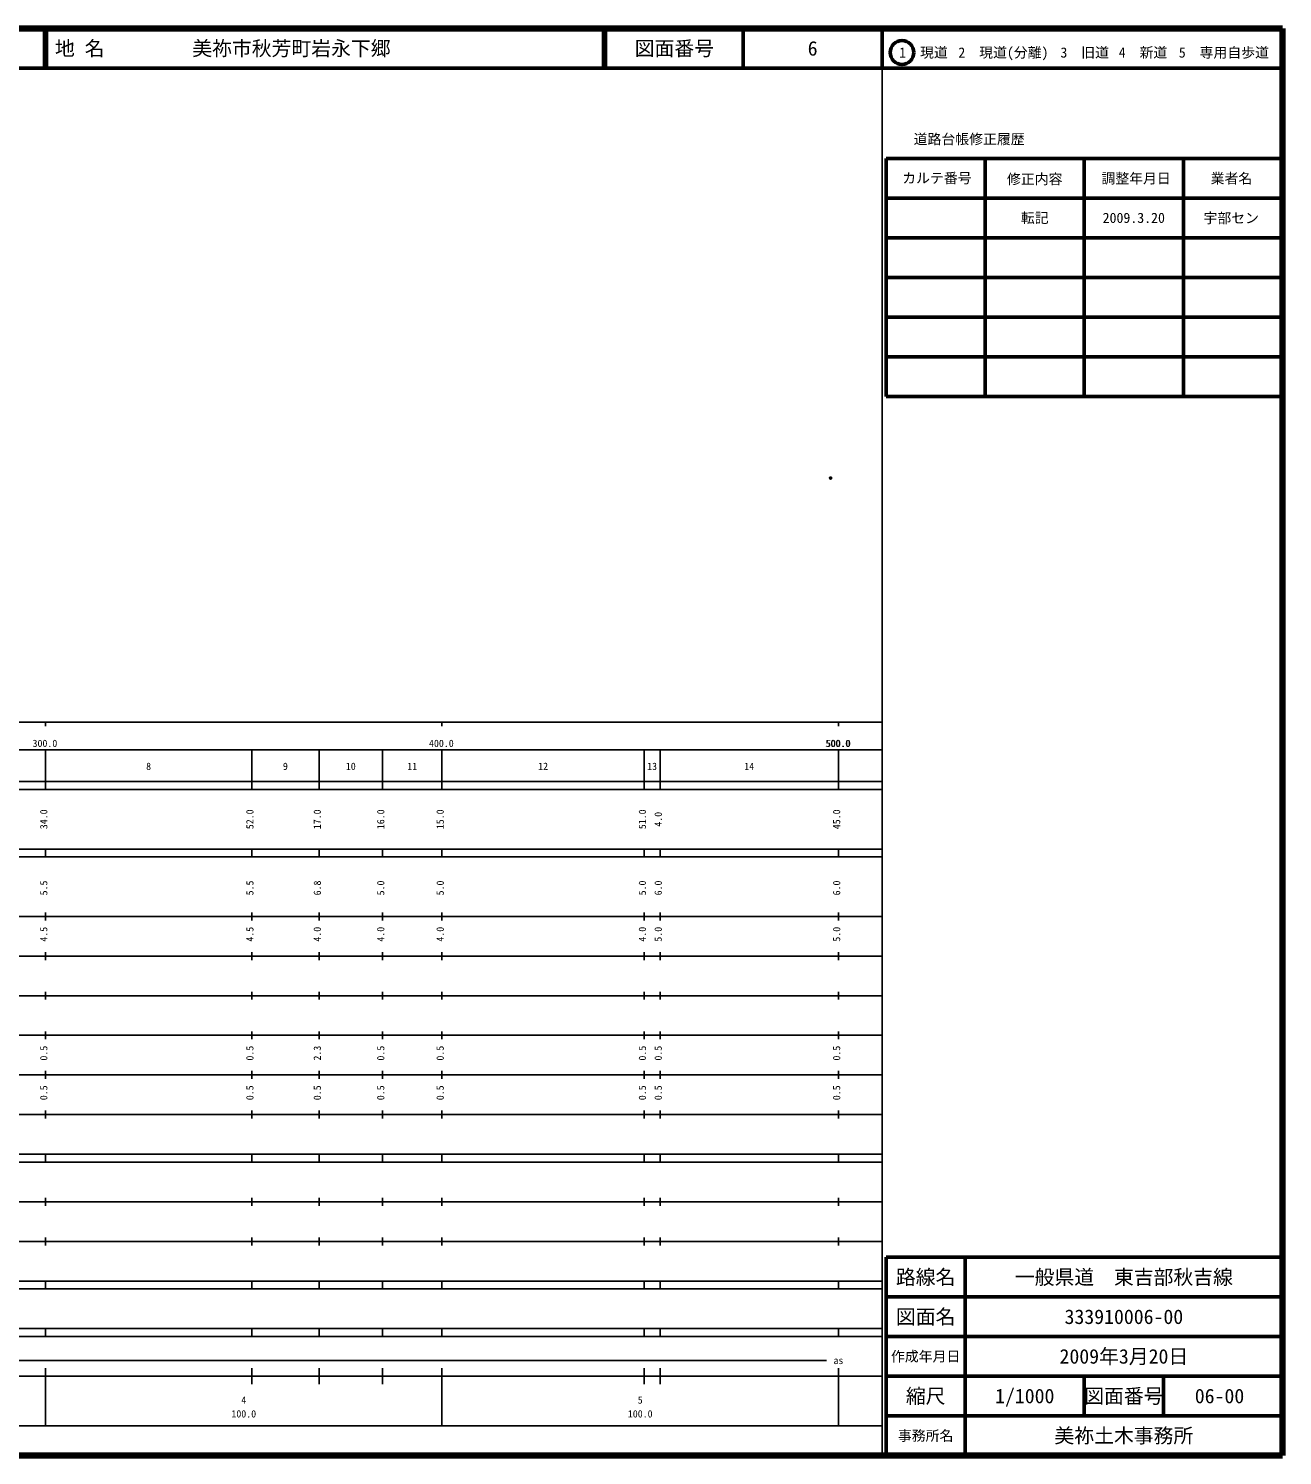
# Model space of a CAD drawing. Units: millimetres on the paper. Extents: x 40 to 680, y 20 to 380.
# Drawn here: x 363.7 to 680, y 20 to 380 of the extents above; entities that cross this region are included whole.
import ezdxf
from ezdxf.enums import TextEntityAlignment as Align

# ---------------------------------------------------------------- set-up
doc = ezdxf.new("R2010")
doc.units = ezdxf.units.MM
doc.header["$PDMODE"] = 32
doc.header["$PDSIZE"] = 0.5
doc.layers.add('M-OTRS', color=6, linetype='Continuous')
doc.layers.add('M-TTL-TXT', color=7, linetype='Continuous')
for name, color, linetype, lineweight in [('M-TTL', 2, 'Continuous', 140), ('M-TTL-BAND', 7, 'Continuous', 25), ('M-TTL-FRAM', 2, 'Continuous', 50), ('M-TTL-LINE', 7, 'Continuous', 50)]:
    doc.layers.add(name, color=color, linetype=linetype, lineweight=lineweight)
doc.styles.add('ＭＳ ゴシック', font='')
doc.styles.get('ＭＳ ゴシック').set_extended_font_data('MS Gothic')

msp = doc.modelspace()

# ---------------------------------------------------------------- linework, layer by layer
at = {"layer": 'M-OTRS'}
msp.add_point((566.036, 266.598), dxfattribs=at)
at = {"layer": 'M-TTL'}
for p, q in [((680, 380), (40, 380)), ((680, 20), (680, 380)), ((40, 20), (680, 20))]:
    msp.add_line(p, q, dxfattribs=at)
at = {"layer": 'M-TTL-BAND'}
for p, q in [((579, 20), (579, 370)), ((40, 205), (579, 205)), ((368, 205), (368, 204)), ((468, 205), (468, 204)), ((568, 205), (568, 204)), ((68, 198), (579, 198)), ((368, 188), (368, 198)), ((420, 188), (420, 198)), ((437, 188), (437, 198)), ((453, 188), (453, 198)), ((468, 188), (468, 198)), ((519, 188), (519, 198)), ((523, 188), (523, 198)), ((568, 188), (568, 198)), ((40, 190), (579, 190)), ((40, 188), (579, 188)), ((40, 173), (579, 173)), ((368, 171), (368, 173)), ((420, 171), (420, 173)), ((437, 171), (437, 173)), ((453, 171), (453, 173)), ((468, 171), (468, 173)), ((519, 171), (519, 173)), ((523, 171), (523, 173)), ((568, 171), (568, 173)), ((40, 171), (579, 171)), ((40, 156), (579, 156)), ((368, 155), (368, 157)), ((420, 155), (420, 157)), ((437, 155), (437, 157)), ((453, 155), (453, 157)), ((468, 155), (468, 157)), ((519, 155), (519, 157)), ((523, 155), (523, 157)), ((568, 155), (568, 157)), ((46, 146), (579, 146)), ((368, 145), (368, 147)), ((420, 145), (420, 147)), ((437, 145), (437, 147)), ((453, 145), (453, 147)), ((468, 145), (468, 147)), ((519, 145), (519, 147)), ((523, 145), (523, 147)), ((568, 145), (568, 147)), ((368, 135), (368, 137)), ((420, 135), (420, 137)), ((437, 135), (437, 137)), ((453, 135), (453, 137)), ((468, 135), (468, 137)), ((519, 135), (519, 137)), ((523, 135), (523, 137)), ((568, 135), (568, 137)), ((52, 136), (579, 136)), ((46, 126), (579, 126)), ((368, 125), (368, 127)), ((420, 125), (420, 127)), ((437, 125), (437, 127)), ((453, 125), (453, 127)), ((468, 125), (468, 127)), ((519, 125), (519, 127)), ((523, 125), (523, 127)), ((568, 125), (568, 127)), ((52, 116), (579, 116)), ((368, 115), (368, 117)), ((420, 115), (420, 117)), ((437, 115), (437, 117)), ((453, 115), (453, 117)), ((468, 115), (468, 117)), ((519, 115), (519, 117)), ((523, 115), (523, 117)), ((568, 115), (568, 117)), ((46, 106), (579, 106)), ((368, 105), (368, 107)), ((420, 105), (420, 107)), ((437, 105), (437, 107)), ((453, 105), (453, 107)), ((468, 105), (468, 107)), ((519, 105), (519, 107)), ((523, 105), (523, 107)), ((568, 105), (568, 107)), ((40, 96), (579, 96)), ((40, 94), (579, 94)), ((368, 94), (368, 96)), ((420, 94), (420, 96)), ((437, 94), (437, 96)), ((453, 94), (453, 96)), ((468, 94), (468, 96)), ((519, 94), (519, 96)), ((523, 94), (523, 96)), ((568, 94), (568, 96)), ((49, 84), (579, 84)), ((368, 83), (368, 85)), ((420, 83), (420, 85)), ((437, 83), (437, 85)), ((453, 83), (453, 85)), ((468, 83), (468, 85)), ((519, 83), (519, 85)), ((523, 83), (523, 85)), ((568, 83), (568, 85)), ((40, 74), (579, 74)), ((368, 73), (368, 75)), ((420, 73), (420, 75)), ((437, 73), (437, 75)), ((453, 73), (453, 75)), ((468, 73), (468, 75)), ((519, 73), (519, 75)), ((523, 73), (523, 75)), ((568, 73), (568, 75)), ((40, 64), (579, 64)), ((40, 62), (579, 62)), ((368, 62), (368, 64)), ((420, 62), (420, 64)), ((437, 62), (437, 64)), ((453, 62), (453, 64)), ((468, 62), (468, 64)), ((519, 62), (519, 64)), ((523, 62), (523, 64)), ((568, 62), (568, 64)), ((40, 52), (579, 52)), ((368, 50), (368, 52)), ((420, 50), (420, 52)), ((437, 50), (437, 52)), ((453, 50), (453, 52)), ((468, 50), (468, 52)), ((519, 50), (519, 52)), ((523, 50), (523, 52)), ((568, 50), (568, 52)), ((40, 50), (579, 50)), ((71, 44), (565, 44)), ((40, 40), (579, 40)), ((368, 27.5), (368, 42)), ((420, 38), (420, 42)), ((437, 38), (437, 42)), ((453, 38), (453, 42)), ((468, 27.5), (468, 42)), ((519, 38), (519, 42)), ((523, 38), (523, 42)), ((568, 27.5), (568, 42)), ((68, 27.5), (579, 27.5))]:
    msp.add_line(p, q, dxfattribs=at)
at = {"layer": 'M-TTL-FRAM'}
for p, q in [((580, 347.197), (580, 287.197)), ((580, 347.197), (680, 347.197)), ((580, 287.197), (680, 287.197)), ((680, 70), (580, 70)), ((580, 70), (580, 20))]:
    msp.add_line(p, q, dxfattribs=at)
at = {"layer": 'M-TTL-LINE'}
for p, q in [((367.75, 380), (367.75, 370)), ((368.25, 380), (368.25, 370)), ((508.747, 380), (508.747, 370)), ((509.247, 380), (509.247, 370)), ((543.997, 380), (543.997, 370)), ((579, 380), (579, 370)), ((40, 370), (680, 370)), ((605, 347.197), (605, 287.197)), ((630, 347.197), (630, 287.197)), ((655, 347.197), (655, 287.197)), ((580, 337.197), (680, 337.197)), ((580, 327.197), (680, 327.197)), ((580, 317.197), (680, 317.197)), ((580, 307.197), (680, 307.197)), ((580, 297.197), (680, 297.197)), ((600, 70), (600, 20)), ((680, 60), (580, 60)), ((680, 50), (580, 50)), ((680, 40), (580, 40)), ((630, 40), (630, 30)), ((650, 40), (650, 30)), ((680, 30), (580, 30))]:
    msp.add_line(p, q, dxfattribs=at)
msp.add_circle((584.031, 373.958), 3, dxfattribs=at)

# ---------------------------------------------------------------- texts
at = {"layer": 'M-TTL-BAND', "style": 'ＭＳ ゴシック'}
for s, p in [('300.0', (367.844, 198.195)), ('400.0', (467.844, 198.195)), ('500.0', (567.844, 198.195)), ('500.0', (568, 198.195)), ('8', (394, 192.405)), ('9', (428.5, 192.405)), ('10', (445, 192.405)), ('11', (460.5, 192.405)), ('12', (493.5, 192.405)), ('13', (521, 192.405)), ('14', (545.5, 192.405)), ('as', (568, 42.5)), ('4', (418, 32.523)), ('5', (518, 32.523)), ('100.0', (418, 29.033)), ('100.0', (518, 29.033))]:
    msp.add_text(s, height=1.833, dxfattribs=at).set_placement(p, align=Align.BOTTOM_CENTER)
for s, p in [('34.0', (369, 180.5)), ('52.0', (421, 180.5)), ('17.0', (438, 180.5)), ('16.0', (454, 180.5)), ('15.0', (469, 180.5)), ('51.0', (520, 180.5)), ('4.0', (524, 180.5)), ('45.0', (569, 180.5)), ('5.5', (369, 163.174)), ('5.5', (421, 163.174)), ('6.8', (438, 163.174)), ('5.0', (454, 163.174)), ('5.0', (469, 163.174)), ('5.0', (520, 163.174)), ('6.0', (524, 163.174)), ('6.0', (569, 163.174)), ('4.5', (369, 151.5)), ('4.5', (421, 151.5)), ('4.0', (438, 151.5)), ('4.0', (454, 151.5)), ('4.0', (469, 151.5)), ('4.0', (520, 151.5)), ('5.0', (524, 151.5)), ('5.0', (569, 151.5)), ('0.5', (369, 121.5)), ('0.5', (421, 121.5)), ('2.3', (438, 121.5)), ('0.5', (454, 121.5)), ('0.5', (469, 121.5)), ('0.5', (520, 121.5)), ('0.5', (524, 121.5)), ('0.5', (569, 121.5)), ('0.5', (369, 111.5)), ('0.5', (421, 111.5)), ('0.5', (438, 111.5)), ('0.5', (454, 111.5)), ('0.5', (469, 111.5)), ('0.5', (520, 111.5)), ('0.5', (524, 111.5)), ('0.5', (569, 111.5))]:
    msp.add_text(s, height=1.833, rotation=90, dxfattribs=at).set_placement(p, align=Align.BOTTOM_CENTER)
at = {"layer": 'M-TTL-TXT', "style": 'ＭＳ ゴシック'}
for s, p in [('地 名', (370.38, 375)), ('美祢市秋芳町岩永下郷', (405.024, 375))]:
    msp.add_text(s, height=3.666, dxfattribs=at).set_placement(p, align=Align.MIDDLE_LEFT)
for s, height, p in [('図面番号', 3.666, (526.622, 375)), ('6', 3.666, (561.497, 375)), ('1\u3000現道', 2.566, (589.448, 373.958)), ('2\u3000現道(分離)', 2.566, (609.619, 373.958)), ('3\u3000旧道', 2.566, (630.121, 373.958)), ('4\u3000新道', 2.566, (644.824, 373.958)), ('5\u3000専用自歩道', 2.566, (665.228, 373.958)), ('道路台帳修正履歴', 2.566, (600.968, 352.113)), ('カルテ番号', 2.566, (592.839, 342.277)), ('修正内容', 2.566, (617.509, 342.023)), ('調整年月日', 2.566, (643.089, 342.197)), ('業者名', 2.566, (667.134, 342.197)), ('転記', 2.566, (617.5, 332.245)), ('2009.3.20', 2.566, (642.5, 332.245)), ('宇部セン', 2.566, (667.077, 332.189)), ('路線名', 3.666, (590, 65)), ('路線名', 3.666, (590, 65)), ('一般県道\u3000東吉部秋吉線', 3.666, (640, 65)), ('図面名', 3.666, (590, 55)), ('図面名', 3.666, (590, 55)), ('333910006-00', 3.666, (640, 55)), ('2009年3月20日', 3.666, (640, 45)), ('作成年月日', 2.566, (590, 45)), ('作成年月日', 2.566, (590, 45)), ('縮尺', 3.666, (590, 35)), ('縮尺', 3.666, (590, 35)), ('1/1000', 3.666, (615, 35)), ('図面番号', 3.666, (640, 35)), ('図面番号', 3.666, (640, 35)), ('06-00', 3.666, (664.125, 35)), ('事務所名', 2.566, (590, 25)), ('事務所名', 2.566, (590, 25)), ('美祢土木事務所', 3.666, (640, 25))]:
    msp.add_text(s, height=height, dxfattribs=at).set_placement(p, align=Align.MIDDLE_CENTER)

doc.saveas('drawing.dxf')
